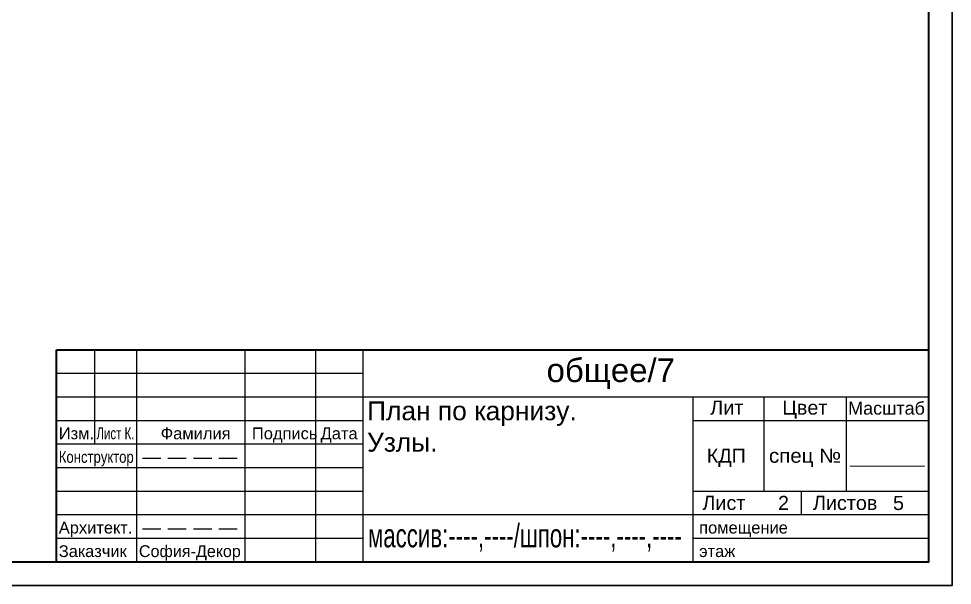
# Paper-space layout 'план по карнизу' of a CAD drawing. Header units: millimetres. Extents: x -88 to 2067, y 101 to 384.
# Drawn here: x 563.6 to 761.7, y 101 to 221.3 of the extents above; entities that cross this region are included whole.
import ezdxf
from ezdxf.enums import TextEntityAlignment as Align

# ---------------------------------------------------------------- set-up
doc = ezdxf.new("R2010")
doc.units = ezdxf.units.MM
doc.layers.add('pechatnaya_ramka', color=2, linetype='Continuous', lineweight=30)
doc.layers.add('ШТАМП', color=7, linetype='Continuous', lineweight=30)
doc.styles.get("Standard").update_dxf_attribs({"font": 'arial.ttf'})

psp = doc.layouts.new('план по карнизу')

# ---------------------------------------------------------------- linework, layer by layer
at = {"layer": 'pechatnaya_ramka'}
psp.add_lwpolyline([(351.7347, 384.3485), (761.6693, 384.3485), (761.6693, 100.9984), (351.7347, 100.9984)], close=True, dxfattribs=at)
at = {"layer": 'ШТАМП', "lineweight": 40}
for p, q in [((571.6693, 105.9984), (571.6693, 150.9984)), ((571.6693, 150.9984), (756.6693, 150.9984))]:
    psp.add_line(p, q, dxfattribs=at)
at = {"layer": 'ШТАМП', "lineweight": -3}
for p, q in [((571.6693, 150.9984), (636.6693, 150.9984)), ((579.6693, 150.9984), (579.6693, 130.9984)), ((588.6693, 105.9984), (588.6693, 150.9984)), ((611.6693, 105.9984), (611.6693, 150.9984)), ((626.6693, 105.9984), (626.6693, 150.9984)), ((636.6693, 105.9984), (636.6693, 150.9984)), ((571.6693, 145.9984), (636.6693, 145.9984)), ((571.6693, 140.9984), (756.6693, 140.9984)), ((706.6693, 105.9984), (706.6693, 140.9984)), ((721.6693, 140.9984), (721.6693, 120.9984)), ((739.1693, 140.9984), (739.1693, 120.9984)), ((571.6693, 135.9984), (636.6693, 135.9984)), ((706.6693, 135.9984), (756.6693, 135.9984)), ((571.6693, 130.9984), (636.6693, 130.9984)), ((571.6693, 125.9984), (636.6693, 125.9984)), ((571.6693, 120.9984), (636.6693, 120.9984)), ((706.6693, 120.9984), (756.6693, 120.9984)), ((729.6693, 115.9984), (729.6693, 120.9984)), ((571.6693, 115.9984), (756.6693, 115.9984)), ((571.6693, 110.9984), (636.6693, 110.9984)), ((706.6693, 110.9984), (756.6693, 110.9984))]:
    psp.add_line(p, q, dxfattribs=at)
at = {"layer": 'ШТАМП'}
psp.add_lwpolyline([(351.7347, 100.9984), (761.6693, 100.9984), (761.6693, 384.3485), (351.7347, 384.3485)], close=True, dxfattribs=at)
at = {"layer": 'ШТАМП', "lineweight": 40}
psp.add_lwpolyline([(371.7347, 105.9984), (756.6693, 105.9984), (756.6693, 379.3485), (371.7347, 379.3485)], close=True, dxfattribs=at)

# ---------------------------------------------------------------- texts
at = {"layer": 'ШТАМП', "lineweight": -3}
for s, height, p in [('общее/7', 5, (675.6031, 144.1437)), ('Лит', 3, (710.3145, 137.2254)), ('Цвет', 3, (725.6002, 137.2254)), ('Изм.', 2.5, (572.127, 131.9984)), ('Фамилия', 2.5, (593.7386, 131.9984)), ('Подпись', 2.5, (613.1, 131.9984)), ('Дата', 2.5, (627.6693, 131.9984)), ('КДП', 3, (709.5907, 127.0173)), ('Лист', 3, (708.6693, 116.9984)), ('Листов', 3, (732.1035, 116.9984)), ('Архитект.', 2.5, (572.127, 111.9984)), ('помещение', 2.5, (707.9693, 111.9984)), ('Заказчик', 2.5, (572.127, 106.9984)), ('этаж', 2.5, (707.9693, 106.9984))]:
    psp.add_text(s, height=height, dxfattribs=at).set_placement(p)
psp.add_text('Масштаб', height=2.72085, dxfattribs=at).set_placement((739.5835, 137.2254), (755.8455, 137.2254), align=Align.ALIGNED)
for s, height, width, p, p2 in [('Лист К.', 2.5, 0.695137, (580.127, 131.9984), (588.1654, 131.9984)), ('Конструктор', 2.5, 0.796844, (572.127, 126.9984), (588.0259, 126.9984)), ('спец №', 3, 1.036833, (722.7749, 127.0173), (738.0749, 127.0173)), ('----', 2.5, 4.64604, (589.127, 126.9984), (610.7409, 126.9984)), ('_', 3, 6.434251, (740.2749, 127.0173), (755.5749, 127.0173)), ('----', 2.5, 4.64604, (589.127, 111.9984), (610.7409, 111.9984)), ('массив:----,----/шпон:----,----,----', 5, 0.675513, (637.7136, 109.0605), (704.3042, 109.0605)), ('София-Декор', 2.5, 0.979626, (589.127, 106.9984), (610.7409, 106.9984))]:
    psp.add_text(s, height=height, dxfattribs=dict(at, width=width)).set_placement(p, p2, align=Align.FIT)
for s, p in [('2', (725.8601, 119.9828)), ('5', (750.2489, 119.9828))]:
    psp.add_text(s, height=3, dxfattribs=at).set_placement(p, align=Align.TOP_CENTER)
at = {"layer": 'ШТАМП', "insert": (637.5242, 140.038), "char_height": 4, "attachment_point": 1}
psp.add_mtext_dynamic_manual_height_columns('План по карнизу.\\PУзлы.', width=67.130952, gutter_width=20, heights=[0], dxfattribs=at)

doc.saveas('drawing.dxf')
